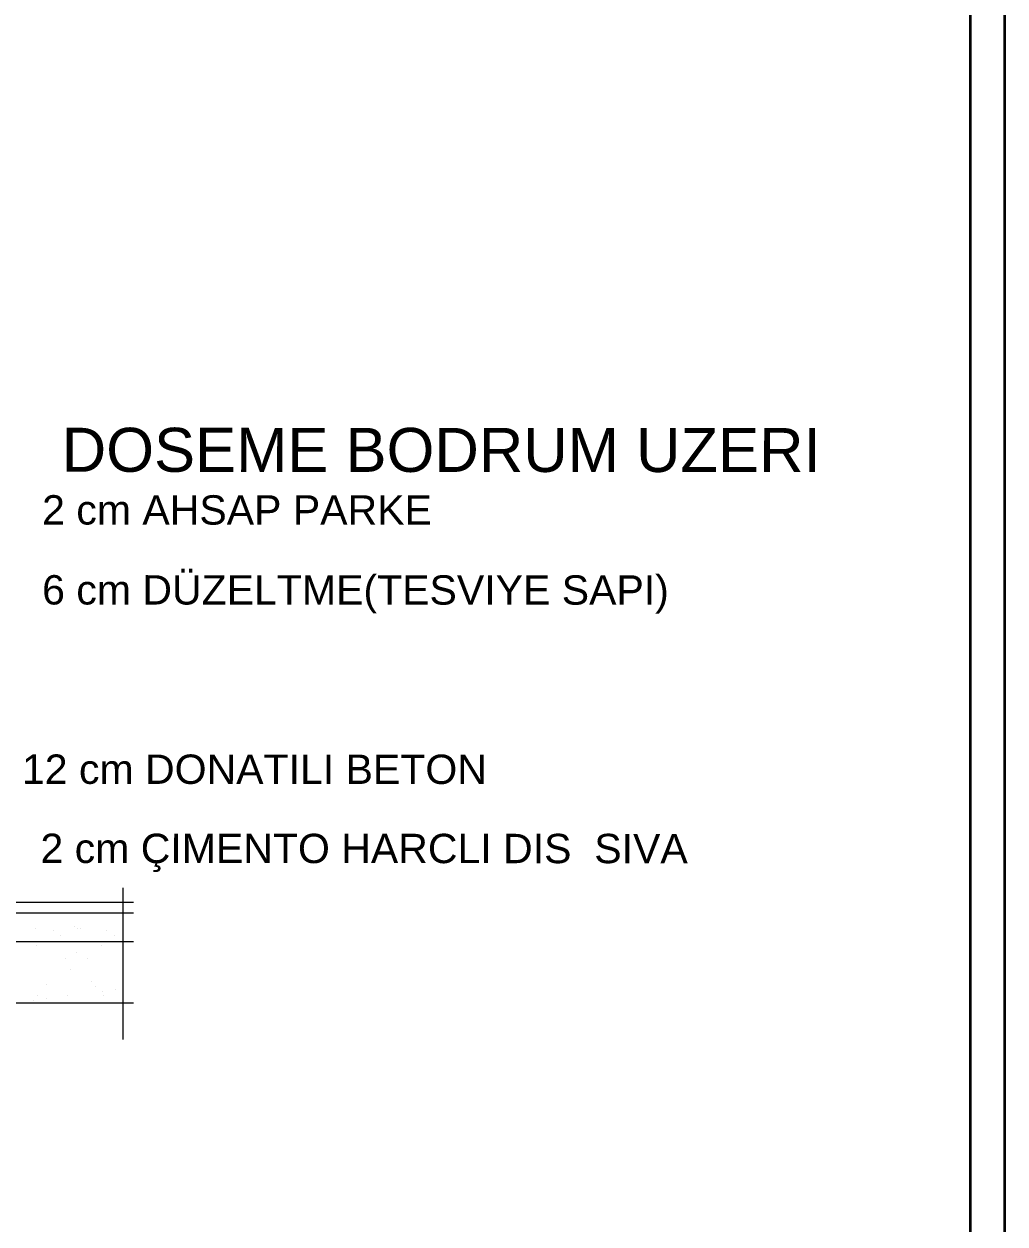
# Model space of a CAD drawing. Header units: inches. Extents: x -7543 to -822, y 102837 to 190349.
# Drawn here: x -822.1039 to -821.9896, y 102837.0377 to 102837.1776 of the extents above; entities that cross this region are included whole.
import ezdxf

# ---------------------------------------------------------------- set-up
doc = ezdxf.new("R2010")
doc.units = ezdxf.units.IN
doc.header["$MEASUREMENT"] = 0
doc.layers.add('DUVAR', color=7, linetype='Continuous', lineweight=35, true_color=0xfc4642)
doc.layers.add('PENCERE', color=7, linetype='Continuous', lineweight=18, true_color=0xffb360)
doc.styles.add('MAHAL', font='arial.ttf', dxfattribs={"height": 0.13})

msp = doc.modelspace()

# ---------------------------------------------------------------- linework, layer by layer
at = {"layer": 'DUVAR'}
for p, q in [((-821.98956, 102836.66508), (-821.98956, 102837.43946)), ((-821.99356, 102836.66908), (-821.99356, 102837.43546))]:
    msp.add_line(p, q, dxfattribs=at)
at = {"layer": 'PENCERE'}
for p, q in [((-822.09238, 102837.07691), (-822.09238, 102837.05923)), ((-822.13654, 102837.07522), (-822.09112, 102837.07522)), ((-822.14662, 102837.07397), (-822.09112, 102837.07397)), ((-822.10252, 102837.07213), (-822.10252, 102837.07213)), ((-822.10045, 102837.0719), (-822.10045, 102837.0719)), ((-822.09961, 102837.07137), (-822.09961, 102837.07137)), ((-822.09799, 102837.07244), (-822.09799, 102837.07244)), ((-822.09762, 102837.0721), (-822.09762, 102837.0721)), ((-822.09729, 102837.07219), (-822.09729, 102837.07219)), ((-822.09422, 102837.07192), (-822.09422, 102837.07192)), ((-822.09338, 102837.07138), (-822.09338, 102837.07138)), ((-822.13412, 102837.07065), (-822.09112, 102837.07065)), ((-822.10248, 102837.07018), (-822.10248, 102837.07018)), ((-822.09481, 102837.07015), (-822.09481, 102837.07015)), ((-822.09906, 102837.06866), (-822.09906, 102837.06866)), ((-822.09776, 102837.06941), (-822.09776, 102837.06941)), ((-822.0965, 102837.0686), (-822.0965, 102837.0686)), ((-822.09842, 102837.06737), (-822.09842, 102837.06737)), ((-822.09607, 102837.06592), (-822.09607, 102837.06592)), ((-822.10229, 102837.0644), (-822.10229, 102837.0644)), ((-822.10128, 102837.06568), (-822.10128, 102837.06568)), ((-822.09883, 102837.06431), (-822.09883, 102837.06431)), ((-822.09552, 102837.06542), (-822.09552, 102837.06542)), ((-822.09476, 102837.06484), (-822.09476, 102837.06484)), ((-822.09462, 102837.06436), (-822.09462, 102837.06436)), ((-822.0932, 102837.06505), (-822.0932, 102837.06505)), ((-822.13412, 102837.06347), (-822.09112, 102837.06347)), ((-822.10283, 102837.06378), (-822.10283, 102837.06378)), ((-822.10127, 102837.06398), (-822.10127, 102837.06398))]:
    msp.add_line(p, q, dxfattribs=at)

# ---------------------------------------------------------------- texts
at = {"layer": 'PENCERE', "style": 'MAHAL'}
for s, height, p in [('DOSEME BODRUM UZERI', 0.0051334, (-822.09948, 102837.1254)), ('2 cm AHSAP PARKE', 0.0034222, (-822.10177, 102837.11925)), ('6 cm DÜZELTME(TESVIYE SAPI)', 0.0034222, (-822.10177, 102837.10993)), ('12 cm DONATILI BETON', 0.0034222, (-822.10412, 102837.08902)), ('2 cm ÇIMENTO HARCLI DIS  SIVA', 0.0034222, (-822.10196, 102837.07979))]:
    msp.add_text(s, height=height, rotation=359.9794, dxfattribs=at).set_placement(p)

doc.saveas('drawing.dxf')
